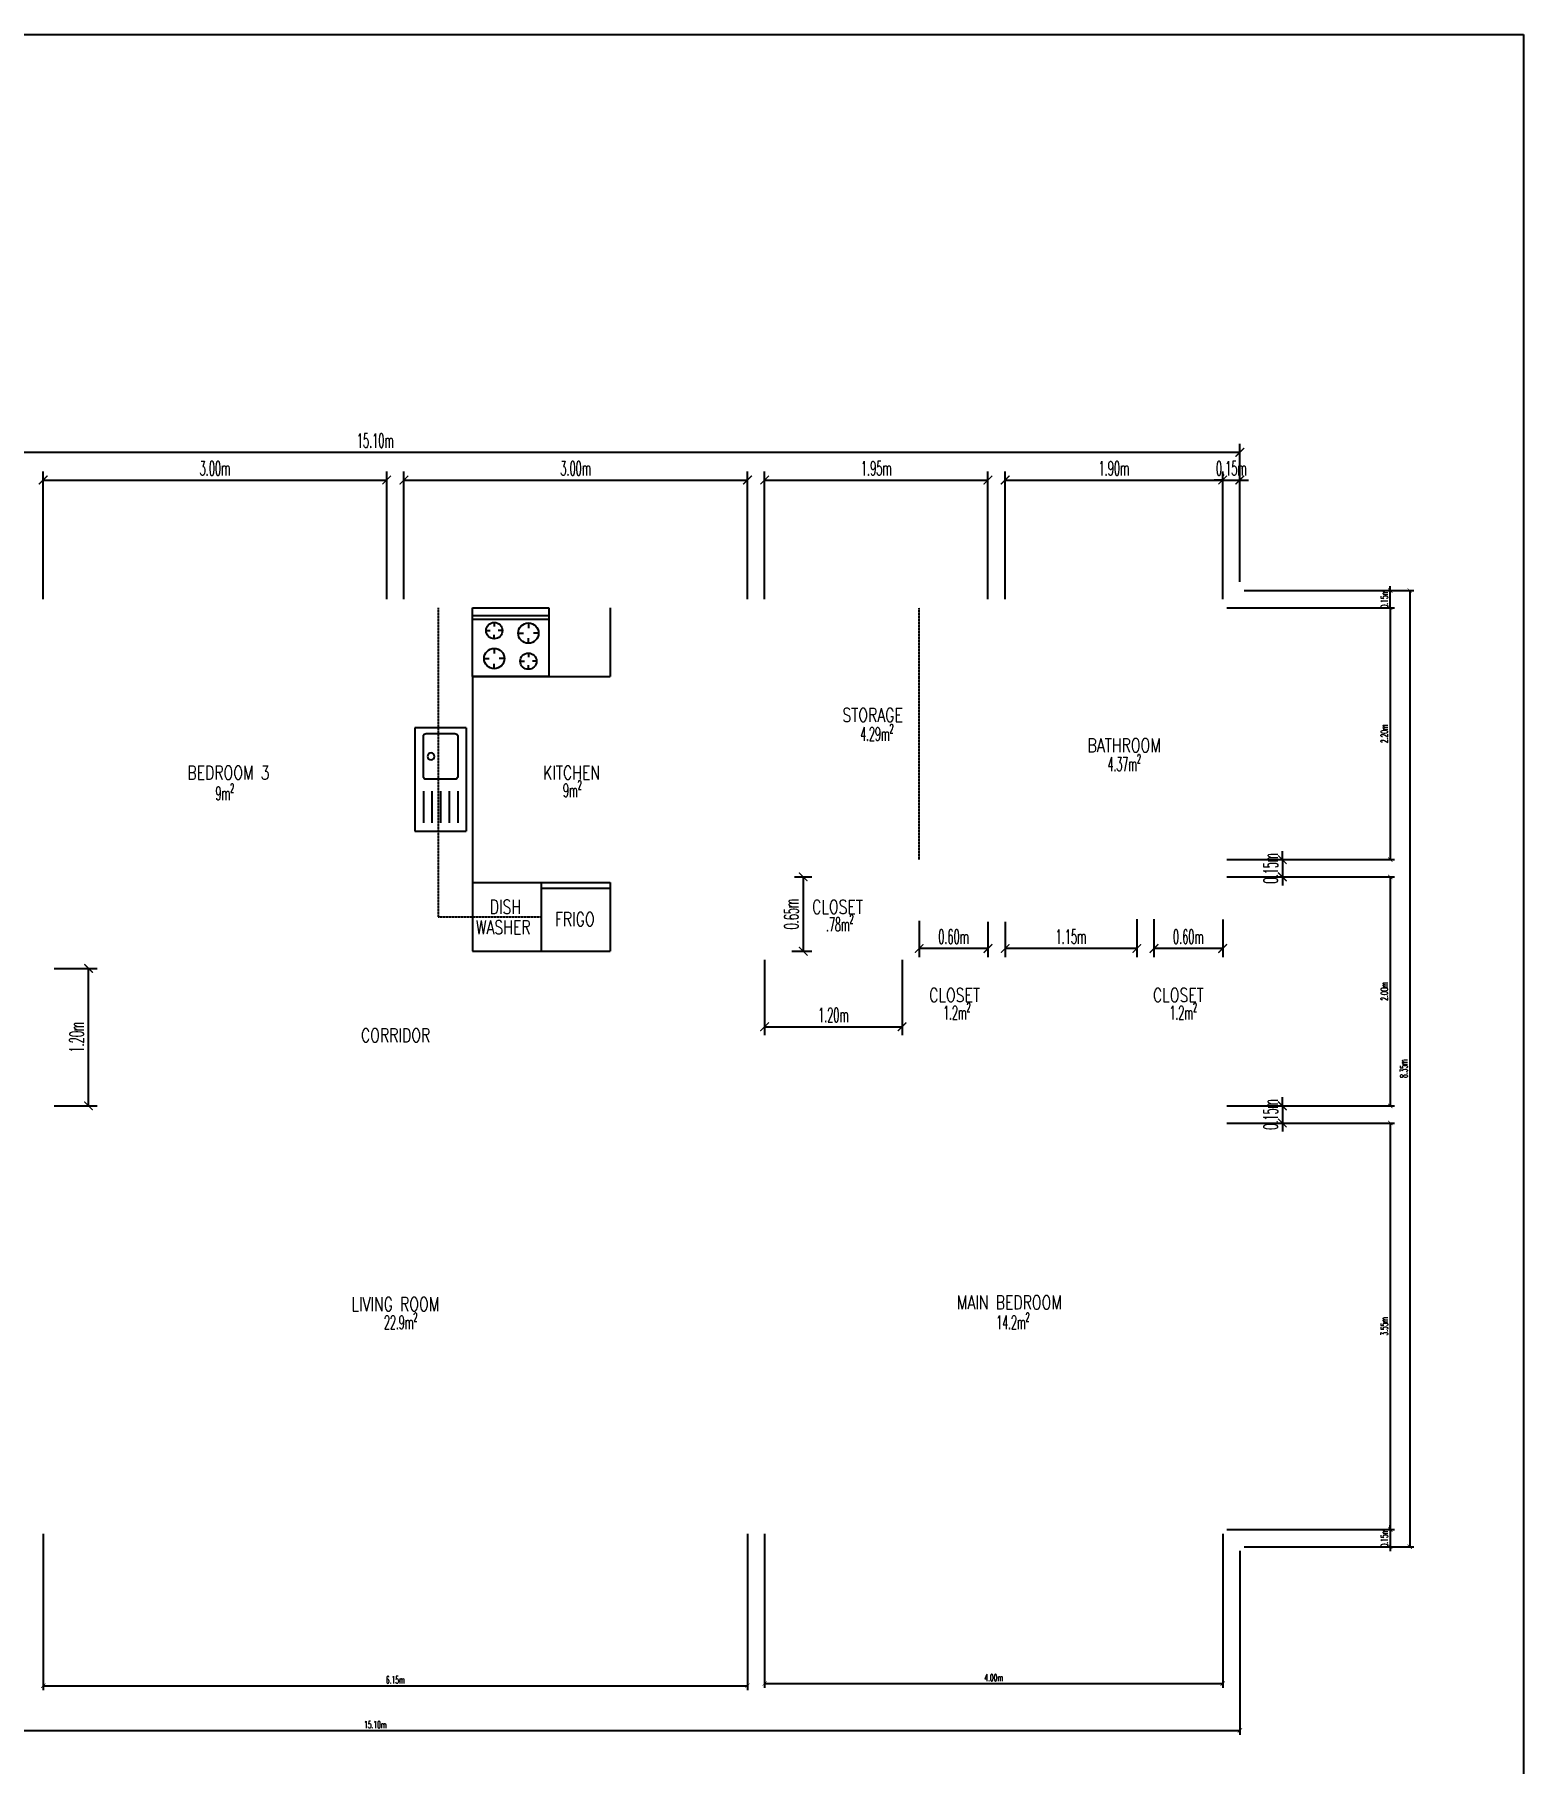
# Model space of a CAD drawing. Header units: metres. Extents: x 2200 to 70418, y 2356 to 27441.
# Drawn here: x 9199 to 22200, y 12325 to 27422 of the extents above; entities that cross this region are included whole.
import ezdxf

# ---------------------------------------------------------------- set-up
doc = ezdxf.new("R2010")
doc.units = ezdxf.units.M
doc.header["$LTSCALE"] = 0.5
doc.linetypes.add('HIDDEN2', pattern=[4.7625, 3.175, -1.5875])
doc.layers.get('Defpoints').update_dxf_attribs({"color": 140})
doc.layers.add('A-Appl', color=11, linetype='Continuous', lineweight=25)
doc.layers.add('G-Anno-Dims', color=151, linetype='Continuous', lineweight=25)
doc.layers.add('A-SKETCH', color=7, linetype='Continuous')
doc.styles.add('Annotative', font='romans.shx', dxfattribs={"width": 0.5})
doc.styles.add('Arch-Dim', font='romans.shx', dxfattribs={"width": 0.5})
doc.dimstyles.new('Annotative m', dxfattribs={"dimscale": 100, "dimtxt": 2.5, "dimasz": 1.5, "dimexe": 1.5, "dimexo": 1.5, "dimgap": 0.8, "dimtad": 1, "dimlfac": 0.001, "dimzin": 3, "dimdsep": 46, "dimtxsty": 'Arch-Dim', "dimblk": 'ARCHTICK', "dimcen": 2.5, "dimazin": 2, "dimtfac": 0.75, "dimtix": 1, "dimtmove": 2, "dimatfit": 3, "dimfxl": 1, "dimtolj": 1, "dimtzin": 0, "dimarcsym": 0})

# ---------------------------------------------------------------- blocks, each defined once
blk = doc.blocks.new('_ArchTick')
at = {"color": 0, "linetype": 'ByBlock', "const_width": 0.15}
blk.add_lwpolyline([(-0.5, -0.5), (0.5, 0.5)], dxfattribs=at)
blk = doc.blocks.new('*D9')
at = {"layer": 'Defpoints', "color": 0}
for p in [(18973.999511, 19771), (19573.999511, 19768), (18973.999511, 19441)]:
    blk.add_point(p, dxfattribs=at)
at = {"layer": 'G-Anno-Dims', "color": 0, "lineweight": -2}
for p, q in [((18973.999511, 19696), (18973.999511, 19366)), ((19573.999511, 19693), (19573.999511, 19366)), ((19573.999511, 19441), (18973.999511, 19441))]:
    blk.add_line(p, q, dxfattribs=at)
at = {"layer": 'G-Anno-Dims', "color": 0, "lineweight": -2, "xscale": 75, "yscale": 75, "zscale": 75, "rotation": 180}
blk.add_blockref('_ArchTick', (18973.999511, 19441), dxfattribs=at)
at = {"layer": 'G-Anno-Dims', "color": 0, "lineweight": -2, "xscale": 75, "yscale": 75, "zscale": 75}
blk.add_blockref('_ArchTick', (19573.999511, 19441), dxfattribs=at)
at = {"layer": 'G-Anno-Dims', "color": 0, "insert": (19273.999511, 19543.5), "char_height": 125, "attachment_point": 5, "style": 'Arch-Dim'}
blk.add_mtext('\\A1;0.60m', dxfattribs=at)
blk = doc.blocks.new('*D10')
at = {"layer": 'Defpoints', "color": 0}
for p in [(16923.999022, 19759), (17523.999022, 19749), (16923.999022, 19441)]:
    blk.add_point(p, dxfattribs=at)
at = {"layer": 'G-Anno-Dims', "color": 0, "lineweight": -2}
for p, q in [((16923.999022, 19684), (16923.999022, 19366)), ((17523.999022, 19674), (17523.999022, 19366)), ((17523.999022, 19441), (16923.999022, 19441))]:
    blk.add_line(p, q, dxfattribs=at)
at = {"layer": 'G-Anno-Dims', "color": 0, "lineweight": -2, "xscale": 75, "yscale": 75, "zscale": 75, "rotation": 180}
blk.add_blockref('_ArchTick', (16923.999022, 19441), dxfattribs=at)
at = {"layer": 'G-Anno-Dims', "color": 0, "lineweight": -2, "xscale": 75, "yscale": 75, "zscale": 75}
blk.add_blockref('_ArchTick', (17523.999022, 19441), dxfattribs=at)
at = {"layer": 'G-Anno-Dims', "color": 0, "insert": (17223.999022, 19543.5), "char_height": 125, "attachment_point": 5, "style": 'Arch-Dim'}
blk.add_mtext('\\A1;0.60m', dxfattribs=at)
blk = doc.blocks.new('*D11')
at = {"layer": 'Defpoints', "color": 0}
for p in [(17674, 19749), (18824, 19771), (17674, 19441)]:
    blk.add_point(p, dxfattribs=at)
at = {"layer": 'G-Anno-Dims', "color": 0, "lineweight": -2}
for p, q in [((17674, 19674), (17674, 19366)), ((18824, 19696), (18824, 19366)), ((18824, 19441), (17674, 19441))]:
    blk.add_line(p, q, dxfattribs=at)
at = {"layer": 'G-Anno-Dims', "color": 0, "lineweight": -2, "xscale": 75, "yscale": 75, "zscale": 75, "rotation": 180}
blk.add_blockref('_ArchTick', (17674, 19441), dxfattribs=at)
at = {"layer": 'G-Anno-Dims', "color": 0, "lineweight": -2, "xscale": 75, "yscale": 75, "zscale": 75}
blk.add_blockref('_ArchTick', (18824, 19441), dxfattribs=at)
at = {"layer": 'G-Anno-Dims', "color": 0, "insert": (18249, 19544), "char_height": 125, "attachment_point": 5, "style": 'Arch-Dim'}
blk.add_mtext('\\A1;1.15m', dxfattribs=at)
blk = doc.blocks.new('*D19')
at = {"layer": 'Defpoints', "color": 0}
for p in [(15760, 20067), (15736, 19417), (15911, 19417)]:
    blk.add_point(p, dxfattribs=at)
at = {"layer": 'G-Anno-Dims', "color": 0, "lineweight": -2}
for p, q in [((15835, 20067), (15986, 20067)), ((15911, 20067), (15911, 19417)), ((15811, 19417), (15986, 19417))]:
    blk.add_line(p, q, dxfattribs=at)
at = {"layer": 'G-Anno-Dims', "color": 0, "lineweight": -2, "xscale": 75, "yscale": 75, "zscale": 75}
for p, rotation in [((15911, 20067), 90), ((15911, 19417), 270)]:
    blk.add_blockref('_ArchTick', p, dxfattribs=dict(at, rotation=rotation))
at = {"layer": 'G-Anno-Dims', "color": 0, "insert": (15808, 19742), "char_height": 125, "attachment_point": 5, "rotation": 90, "style": 'Arch-Dim'}
blk.add_mtext('\\A1;0.65m', dxfattribs=at)
blk = doc.blocks.new('*D20')
at = {"layer": 'Defpoints', "color": 0}
for p in [(15574, 19417), (16774, 19417), (16774, 18758)]:
    blk.add_point(p, dxfattribs=at)
at = {"layer": 'G-Anno-Dims', "color": 0, "lineweight": -2}
for p, q in [((15574, 19342), (15574, 18683)), ((16774, 19342), (16774, 18683)), ((15574, 18758), (16774, 18758))]:
    blk.add_line(p, q, dxfattribs=at)
at = {"layer": 'G-Anno-Dims', "color": 0, "lineweight": -2, "xscale": 75, "yscale": 75, "zscale": 75, "rotation": 180}
blk.add_blockref('_ArchTick', (15574, 18758), dxfattribs=at)
at = {"layer": 'G-Anno-Dims', "color": 0, "lineweight": -2, "xscale": 75, "yscale": 75, "zscale": 75}
blk.add_blockref('_ArchTick', (16774, 18758), dxfattribs=at)
at = {"layer": 'G-Anno-Dims', "color": 0, "insert": (16174, 18860), "char_height": 125, "attachment_point": 5, "style": 'Arch-Dim'}
blk.add_mtext('\\A1;1.20m', dxfattribs=at)
blk = doc.blocks.new('*D21')
at = {"layer": 'Defpoints', "color": 0}
for p in [(9295, 19267), (9670, 19267), (9295, 18067)]:
    blk.add_point(p, dxfattribs=at)
at = {"layer": 'G-Anno-Dims', "color": 0, "lineweight": -2}
for p, q in [((9370, 19267), (9745, 19267)), ((9670, 18067), (9670, 19267)), ((9370, 18067), (9745, 18067))]:
    blk.add_line(p, q, dxfattribs=at)
at = {"layer": 'G-Anno-Dims', "color": 0, "lineweight": -2, "xscale": 75, "yscale": 75, "zscale": 75}
for p, rotation in [((9670, 19267), 90), ((9670, 18067), 270)]:
    blk.add_blockref('_ArchTick', p, dxfattribs=dict(at, rotation=rotation))
at = {"layer": 'G-Anno-Dims', "color": 0, "insert": (9567, 18667), "char_height": 125, "attachment_point": 5, "rotation": 90, "style": 'Arch-Dim'}
blk.add_mtext('\\A1;1.20m', dxfattribs=at)
blk = doc.blocks.new('*D22')
at = {"layer": 'Defpoints', "color": 0}
for p in [(19724, 23774), (4624, 22567), (19724, 22567)]:
    blk.add_point(p, dxfattribs=at)
at = {"layer": 'G-Anno-Dims', "color": 0, "lineweight": -2}
for p, q in [((4624, 22642), (4624, 23849)), ((4624, 23774), (19724, 23774)), ((19724, 22642), (19724, 23849))]:
    blk.add_line(p, q, dxfattribs=at)
at = {"layer": 'G-Anno-Dims', "color": 0, "lineweight": -2, "xscale": 75, "yscale": 75, "zscale": 75, "rotation": 180}
blk.add_blockref('_ArchTick', (4624, 23774), dxfattribs=at)
at = {"layer": 'G-Anno-Dims', "color": 0, "lineweight": -2, "xscale": 75, "yscale": 75, "zscale": 75}
blk.add_blockref('_ArchTick', (19724, 23774), dxfattribs=at)
at = {"layer": 'G-Anno-Dims', "color": 0, "insert": (12174, 23877), "char_height": 125, "attachment_point": 5, "style": 'Arch-Dim'}
blk.add_mtext('\\A1;15.10m', dxfattribs=at)
blk = doc.blocks.new('*D27')
at = {"layer": 'Defpoints', "color": 0}
for p in [(12273.999511, 23532), (9273.999511, 22417), (12273.999511, 22417)]:
    blk.add_point(p, dxfattribs=at)
at = {"layer": 'G-Anno-Dims', "color": 0, "lineweight": -2}
for p, q in [((9273.999511, 22492), (9273.999511, 23607)), ((12273.999511, 22492), (12273.999511, 23607)), ((9273.999511, 23532), (12273.999511, 23532))]:
    blk.add_line(p, q, dxfattribs=at)
at = {"layer": 'G-Anno-Dims', "color": 0, "lineweight": -2, "xscale": 75, "yscale": 75, "zscale": 75, "rotation": 180}
blk.add_blockref('_ArchTick', (9273.999511, 23532), dxfattribs=at)
at = {"layer": 'G-Anno-Dims', "color": 0, "lineweight": -2, "xscale": 75, "yscale": 75, "zscale": 75}
blk.add_blockref('_ArchTick', (12273.999511, 23532), dxfattribs=at)
at = {"layer": 'G-Anno-Dims', "color": 0, "insert": (10773.999511, 23634.5), "char_height": 125, "attachment_point": 5, "style": 'Arch-Dim'}
blk.add_mtext('\\A1;3.00m', dxfattribs=at)
blk = doc.blocks.new('*D28')
at = {"layer": 'Defpoints', "color": 0}
for p in [(15423.999511, 23532), (12423.999511, 22417), (15423.999511, 22417)]:
    blk.add_point(p, dxfattribs=at)
at = {"layer": 'G-Anno-Dims', "color": 0, "lineweight": -2}
for p, q in [((12423.999511, 22492), (12423.999511, 23607)), ((15423.999511, 22492), (15423.999511, 23607)), ((12423.999511, 23532), (15423.999511, 23532))]:
    blk.add_line(p, q, dxfattribs=at)
at = {"layer": 'G-Anno-Dims', "color": 0, "lineweight": -2, "xscale": 75, "yscale": 75, "zscale": 75, "rotation": 180}
blk.add_blockref('_ArchTick', (12423.999511, 23532), dxfattribs=at)
at = {"layer": 'G-Anno-Dims', "color": 0, "lineweight": -2, "xscale": 75, "yscale": 75, "zscale": 75}
blk.add_blockref('_ArchTick', (15423.999511, 23532), dxfattribs=at)
at = {"layer": 'G-Anno-Dims', "color": 0, "insert": (13923.999511, 23634.5), "char_height": 125, "attachment_point": 5, "style": 'Arch-Dim'}
blk.add_mtext('\\A1;3.00m', dxfattribs=at)
blk = doc.blocks.new('*D29')
at = {"layer": 'Defpoints', "color": 0}
for p in [(17524, 23532), (15574, 22417), (17524, 22417)]:
    blk.add_point(p, dxfattribs=at)
at = {"layer": 'G-Anno-Dims', "color": 0, "lineweight": -2}
for p, q in [((15574, 22492), (15574, 23607)), ((17524, 22492), (17524, 23607)), ((15574, 23532), (17524, 23532))]:
    blk.add_line(p, q, dxfattribs=at)
at = {"layer": 'G-Anno-Dims', "color": 0, "lineweight": -2, "xscale": 75, "yscale": 75, "zscale": 75, "rotation": 180}
blk.add_blockref('_ArchTick', (15574, 23532), dxfattribs=at)
at = {"layer": 'G-Anno-Dims', "color": 0, "lineweight": -2, "xscale": 75, "yscale": 75, "zscale": 75}
blk.add_blockref('_ArchTick', (17524, 23532), dxfattribs=at)
at = {"layer": 'G-Anno-Dims', "color": 0, "insert": (16549, 23635), "char_height": 125, "attachment_point": 5, "style": 'Arch-Dim'}
blk.add_mtext('\\A1;1.95m', dxfattribs=at)
blk = doc.blocks.new('*D30')
at = {"layer": 'Defpoints', "color": 0}
for p in [(19574, 23532), (17674, 22417), (19574, 22417)]:
    blk.add_point(p, dxfattribs=at)
at = {"layer": 'G-Anno-Dims', "color": 0, "lineweight": -2}
for p, q in [((17674, 22492), (17674, 23607)), ((19574, 22492), (19574, 23607)), ((17674, 23532), (19574, 23532))]:
    blk.add_line(p, q, dxfattribs=at)
at = {"layer": 'G-Anno-Dims', "color": 0, "lineweight": -2, "xscale": 75, "yscale": 75, "zscale": 75, "rotation": 180}
blk.add_blockref('_ArchTick', (17674, 23532), dxfattribs=at)
at = {"layer": 'G-Anno-Dims', "color": 0, "lineweight": -2, "xscale": 75, "yscale": 75, "zscale": 75}
blk.add_blockref('_ArchTick', (19574, 23532), dxfattribs=at)
at = {"layer": 'G-Anno-Dims', "color": 0, "insert": (18624, 23635), "char_height": 125, "attachment_point": 5, "style": 'Arch-Dim'}
blk.add_mtext('\\A1;1.90m', dxfattribs=at)
blk = doc.blocks.new('*D31')
at = {"layer": 'Defpoints', "color": 0}
for p in [(19723.999511, 23532), (19723.999511, 22567), (19573.999511, 22417)]:
    blk.add_point(p, dxfattribs=at)
at = {"layer": 'G-Anno-Dims', "color": 0, "lineweight": -2}
for p, q in [((19573.999511, 22492), (19573.999511, 23607)), ((19723.999511, 22642), (19723.999511, 23607)), ((19573.999511, 23532), (19498.999511, 23532)), ((19573.999511, 23532), (19723.999511, 23532)), ((19723.999511, 23532), (19798.999511, 23532))]:
    blk.add_line(p, q, dxfattribs=at)
at = {"layer": 'G-Anno-Dims', "color": 0, "lineweight": -2, "xscale": 75, "yscale": 75, "zscale": 75}
blk.add_blockref('_ArchTick', (19573.999511, 23532), dxfattribs=at)
at = {"layer": 'G-Anno-Dims', "color": 0, "lineweight": -2, "xscale": 75, "yscale": 75, "zscale": 75, "rotation": 180}
blk.add_blockref('_ArchTick', (19723.999511, 23532), dxfattribs=at)
at = {"layer": 'G-Anno-Dims', "color": 0, "insert": (19648.999511, 23634.5), "char_height": 125, "attachment_point": 5, "style": 'Arch-Dim'}
blk.add_mtext('\\A1;0.15m', dxfattribs=at)
blk = doc.blocks.new('*D39')
at = {"layer": 'Defpoints', "color": 0}
for p in [(4624, 14217), (19724, 14217), (19724, 12612)]:
    blk.add_point(p, dxfattribs=at)
at = {"layer": 'G-Anno-Dims', "color": 0, "lineweight": -2}
for p, q in [((4624, 14180), (4624, 12575)), ((19724, 14180), (19724, 12575)), ((4624, 12612), (19724, 12612))]:
    blk.add_line(p, q, dxfattribs=at)
at = {"layer": 'G-Anno-Dims', "color": 0, "lineweight": -2, "xscale": 37.5, "yscale": 37.5, "zscale": 37.5, "rotation": 180}
blk.add_blockref('_ArchTick', (4624, 12612), dxfattribs=at)
at = {"layer": 'G-Anno-Dims', "color": 0, "lineweight": -2, "xscale": 37.5, "yscale": 37.5, "zscale": 37.5}
blk.add_blockref('_ArchTick', (19724, 12612), dxfattribs=at)
at = {"layer": 'G-Anno-Dims', "color": 0, "insert": (12174, 12663), "char_height": 62.5, "attachment_point": 5, "style": 'Arch-Dim'}
blk.add_mtext('\\A1;15.10m', dxfattribs=at)
blk = doc.blocks.new('*D44')
at = {"layer": 'Defpoints', "color": 0}
for p in [(9273.999511, 14367), (15423.999511, 14367), (15423.999511, 13003)]:
    blk.add_point(p, dxfattribs=at)
at = {"layer": 'G-Anno-Dims', "color": 0, "lineweight": -2}
for p, q in [((9273.999511, 14329.5), (9273.999511, 12965.5)), ((15423.999511, 14329.5), (15423.999511, 12965.5)), ((9273.999511, 13003), (15423.999511, 13003))]:
    blk.add_line(p, q, dxfattribs=at)
at = {"layer": 'G-Anno-Dims', "color": 0, "lineweight": -2, "xscale": 37.5, "yscale": 37.5, "zscale": 37.5, "rotation": 180}
blk.add_blockref('_ArchTick', (9273.999511, 13003), dxfattribs=at)
at = {"layer": 'G-Anno-Dims', "color": 0, "lineweight": -2, "xscale": 37.5, "yscale": 37.5, "zscale": 37.5}
blk.add_blockref('_ArchTick', (15423.999511, 13003), dxfattribs=at)
at = {"layer": 'G-Anno-Dims', "color": 0, "insert": (12348.999511, 13054.25), "char_height": 62.5, "attachment_point": 5, "style": 'Arch-Dim'}
blk.add_mtext('\\A1;6.15m', dxfattribs=at)
blk = doc.blocks.new('*D45')
at = {"layer": 'Defpoints', "color": 0}
for p in [(15573.999511, 14367), (19573.999511, 14367), (19573.999511, 13021.75)]:
    blk.add_point(p, dxfattribs=at)
at = {"layer": 'G-Anno-Dims', "color": 0, "lineweight": -2}
for p, q in [((15573.999511, 14329.5), (15573.999511, 12984.25)), ((19573.999511, 14329.5), (19573.999511, 12984.25)), ((15573.999511, 13021.75), (19573.999511, 13021.75))]:
    blk.add_line(p, q, dxfattribs=at)
at = {"layer": 'G-Anno-Dims', "color": 0, "lineweight": -2, "xscale": 37.5, "yscale": 37.5, "zscale": 37.5, "rotation": 180}
blk.add_blockref('_ArchTick', (15573.999511, 13021.75), dxfattribs=at)
at = {"layer": 'G-Anno-Dims', "color": 0, "lineweight": -2, "xscale": 37.5, "yscale": 37.5, "zscale": 37.5}
blk.add_blockref('_ArchTick', (19573.999511, 13021.75), dxfattribs=at)
at = {"layer": 'G-Anno-Dims', "color": 0, "insert": (17573.999511, 13073), "char_height": 62.5, "attachment_point": 5, "style": 'Arch-Dim'}
blk.add_mtext('\\A1;4.00m', dxfattribs=at)
blk = doc.blocks.new('*D46')
at = {"layer": 'Defpoints', "color": 0}
for p in [(19723.999511, 22567), (19723.999511, 14217), (21207, 14217)]:
    blk.add_point(p, dxfattribs=at)
at = {"layer": 'G-Anno-Dims', "color": 0, "lineweight": -2}
for p, q in [((19761.499511, 22567), (21244.5, 22567)), ((21207, 22567), (21207, 14217)), ((19761.499511, 14217), (21244.5, 14217))]:
    blk.add_line(p, q, dxfattribs=at)
at = {"layer": 'G-Anno-Dims', "color": 0, "lineweight": -2, "xscale": 37.5, "yscale": 37.5, "zscale": 37.5}
for p, rotation in [((21207, 22567), 90), ((21207, 14217), 270)]:
    blk.add_blockref('_ArchTick', p, dxfattribs=dict(at, rotation=rotation))
at = {"layer": 'G-Anno-Dims', "color": 0, "insert": (21155.75, 18392), "char_height": 62.5, "attachment_point": 5, "rotation": 90, "style": 'Arch-Dim'}
blk.add_mtext('\\A1;8.35m', dxfattribs=at)
blk = doc.blocks.new('*D47')
at = {"layer": 'Defpoints', "color": 0}
for p in [(19723.999511, 22567), (21037, 22567), (19573.999511, 22417)]:
    blk.add_point(p, dxfattribs=at)
at = {"layer": 'G-Anno-Dims', "color": 0, "lineweight": -2}
for p, q in [((19761.499511, 22567), (21074.5, 22567)), ((21037, 22567), (21037, 22604.5)), ((21037, 22417), (21037, 22567)), ((19611.499511, 22417), (21074.5, 22417)), ((21037, 22417), (21037, 22379.5))]:
    blk.add_line(p, q, dxfattribs=at)
at = {"layer": 'G-Anno-Dims', "color": 0, "lineweight": -2, "xscale": 37.5, "yscale": 37.5, "zscale": 37.5}
for p, rotation in [((21037, 22567), 270), ((21037, 22417), 90)]:
    blk.add_blockref('_ArchTick', p, dxfattribs=dict(at, rotation=rotation))
at = {"layer": 'G-Anno-Dims', "color": 0, "insert": (20985.75, 22492), "char_height": 62.5, "attachment_point": 5, "rotation": 90, "style": 'Arch-Dim'}
blk.add_mtext('\\A1;0.15m', dxfattribs=at)
blk = doc.blocks.new('*D48')
at = {"layer": 'Defpoints', "color": 0}
for p in [(19574, 22417), (19574, 20217), (21037, 20217)]:
    blk.add_point(p, dxfattribs=at)
at = {"layer": 'G-Anno-Dims', "color": 0, "lineweight": -2}
for p, q in [((19611, 22417), (21074, 22417)), ((21037, 22417), (21037, 20217)), ((19611, 20217), (21074, 20217))]:
    blk.add_line(p, q, dxfattribs=at)
at = {"layer": 'G-Anno-Dims', "color": 0, "lineweight": -2, "xscale": 37.5, "yscale": 37.5, "zscale": 37.5}
for p, rotation in [((21037, 22417), 90), ((21037, 20217), 270)]:
    blk.add_blockref('_ArchTick', p, dxfattribs=dict(at, rotation=rotation))
at = {"layer": 'G-Anno-Dims', "color": 0, "insert": (20986, 21317), "char_height": 62.5, "attachment_point": 5, "rotation": 90, "style": 'Arch-Dim'}
blk.add_mtext('\\A1;2.20m', dxfattribs=at)
blk = doc.blocks.new('*D49')
at = {"layer": 'Defpoints', "color": 0}
for p in [(19573.999511, 20067.000489), (19573.999511, 18067.000489), (21037, 18067.000489)]:
    blk.add_point(p, dxfattribs=at)
at = {"layer": 'G-Anno-Dims', "color": 0, "lineweight": -2}
for p, q in [((19611.499511, 20067.000489), (21074.5, 20067.000489)), ((21037, 20067.000489), (21037, 18067.000489)), ((19611.499511, 18067.000489), (21074.5, 18067.000489))]:
    blk.add_line(p, q, dxfattribs=at)
at = {"layer": 'G-Anno-Dims', "color": 0, "lineweight": -2, "xscale": 37.5, "yscale": 37.5, "zscale": 37.5}
for p, rotation in [((21037, 20067.000489), 90), ((21037, 18067.000489), 270)]:
    blk.add_blockref('_ArchTick', p, dxfattribs=dict(at, rotation=rotation))
at = {"layer": 'G-Anno-Dims', "color": 0, "insert": (20985.75, 19067.000489), "char_height": 62.5, "attachment_point": 5, "rotation": 90, "style": 'Arch-Dim'}
blk.add_mtext('\\A1;2.00m', dxfattribs=at)
blk = doc.blocks.new('*D50')
at = {"layer": 'Defpoints', "color": 0}
for p in [(19574, 17917), (19574, 14367), (21037, 14367)]:
    blk.add_point(p, dxfattribs=at)
at = {"layer": 'G-Anno-Dims', "color": 0, "lineweight": -2}
for p, q in [((19611, 17917), (21074, 17917)), ((21037, 17917), (21037, 14367)), ((19611, 14367), (21074, 14367))]:
    blk.add_line(p, q, dxfattribs=at)
at = {"layer": 'G-Anno-Dims', "color": 0, "lineweight": -2, "xscale": 37.5, "yscale": 37.5, "zscale": 37.5}
for p, rotation in [((21037, 17917), 90), ((21037, 14367), 270)]:
    blk.add_blockref('_ArchTick', p, dxfattribs=dict(at, rotation=rotation))
at = {"layer": 'G-Anno-Dims', "color": 0, "insert": (20986, 16142), "char_height": 62.5, "attachment_point": 5, "rotation": 90, "style": 'Arch-Dim'}
blk.add_mtext('\\A1;3.55m', dxfattribs=at)
blk = doc.blocks.new('*D51')
at = {"layer": 'Defpoints', "color": 0}
for p in [(19573.999511, 14367), (19723.999511, 14217), (21037, 14217)]:
    blk.add_point(p, dxfattribs=at)
at = {"layer": 'G-Anno-Dims', "color": 0, "lineweight": -2}
for p, q in [((19611.499511, 14367), (21074.5, 14367)), ((21037, 14367), (21037, 14404.5)), ((21037, 14367), (21037, 14217)), ((19761.499511, 14217), (21074.5, 14217)), ((21037, 14217), (21037, 14179.5))]:
    blk.add_line(p, q, dxfattribs=at)
at = {"layer": 'G-Anno-Dims', "color": 0, "lineweight": -2, "xscale": 37.5, "yscale": 37.5, "zscale": 37.5}
for p, rotation in [((21037, 14367), 270), ((21037, 14217), 90)]:
    blk.add_blockref('_ArchTick', p, dxfattribs=dict(at, rotation=rotation))
at = {"layer": 'G-Anno-Dims', "color": 0, "insert": (20985.75, 14292), "char_height": 62.5, "attachment_point": 5, "rotation": 90, "style": 'Arch-Dim'}
blk.add_mtext('\\A1;0.15m', dxfattribs=at)
blk = doc.blocks.new('*D95')
at = {"layer": 'Defpoints', "color": 0}
for p in [(19573.999511, 20217.000489), (19573.999511, 20067.000489), (20095, 20067.000489)]:
    blk.add_point(p, dxfattribs=at)
at = {"layer": 'G-Anno-Dims', "color": 0, "lineweight": -2}
for p, q in [((20095, 20217.000489), (20095, 20292.000489)), ((19648.999511, 20217.000489), (20170, 20217.000489)), ((20095, 20217.000489), (20095, 20067.000489)), ((19648.999511, 20067.000489), (20170, 20067.000489)), ((20095, 20067.000489), (20095, 19992.000489))]:
    blk.add_line(p, q, dxfattribs=at)
at = {"layer": 'G-Anno-Dims', "color": 0, "lineweight": -2, "xscale": 75, "yscale": 75, "zscale": 75}
for p, rotation in [((20095, 20217.000489), 270), ((20095, 20067.000489), 90)]:
    blk.add_blockref('_ArchTick', p, dxfattribs=dict(at, rotation=rotation))
at = {"layer": 'G-Anno-Dims', "color": 0, "insert": (19992.5, 20142.000489), "char_height": 125, "attachment_point": 5, "rotation": 90, "style": 'Arch-Dim'}
blk.add_mtext('\\A1;0.15m', dxfattribs=at)
blk = doc.blocks.new('*D96')
at = {"layer": 'Defpoints', "color": 0}
for p in [(19573.999511, 18067.000489), (19573.999511, 17917.000489), (20095, 17917.000489)]:
    blk.add_point(p, dxfattribs=at)
at = {"layer": 'G-Anno-Dims', "color": 0, "lineweight": -2}
for p, q in [((20095, 18067.000489), (20095, 18142.000489)), ((19648.999511, 18067.000489), (20170, 18067.000489)), ((20095, 18067.000489), (20095, 17917.000489)), ((19648.999511, 17917.000489), (20170, 17917.000489)), ((20095, 17917.000489), (20095, 17842.000489))]:
    blk.add_line(p, q, dxfattribs=at)
at = {"layer": 'G-Anno-Dims', "color": 0, "lineweight": -2, "xscale": 75, "yscale": 75, "zscale": 75}
for p, rotation in [((20095, 18067.000489), 270), ((20095, 17917.000489), 90)]:
    blk.add_blockref('_ArchTick', p, dxfattribs=dict(at, rotation=rotation))
at = {"layer": 'G-Anno-Dims', "color": 0, "insert": (19992.5, 17992.000489), "char_height": 125, "attachment_point": 5, "rotation": 90, "style": 'Arch-Dim'}
blk.add_mtext('\\A1;0.15m', dxfattribs=at)
blk = doc.blocks.new('COOKER_1')
for p, q in [((0, 665), (600, 665)), ((0, 0), (0, 665)), ((67, 0), (67, 665)), ((100, 0), (100, 665)), ((600, 665), (600, 0)), ((133, 487), (178, 487)), ((222, 576), (222, 532)), ((311, 487), (267, 487)), ((396, 487), (431, 487)), ((467, 558), (467, 523)), ((538, 487), (502, 487)), ((222, 398), (222, 443)), ((467, 416), (467, 452)), ((129, 189), (164, 189)), ((200, 260), (200, 224)), ((200, 118), (200, 153)), ((271, 189), (236, 189)), ((356, 189), (400, 189)), ((444, 278), (444, 233)), ((533, 189), (489, 189)), ((600, 0), (0, 0)), ((444, 100), (444, 144))]:
    blk.add_line(p, q)
for centre, radius in [((222, 487), 88.9), ((467, 487), 71.1), ((200, 189), 71.1), ((444, 189), 88.9)]:
    blk.add_circle(centre, radius)
blk = doc.blocks.new('SINK3')
for p, q in [((-452, 0), (452, 0)), ((-452, -450), (-452, 0)), ((-402, -100), (-402, -350)), ((-27, -75), (-377, -75)), ((-2, -350), (-2, -100)), ((103, -75), (379, -75)), ((103, -150), (379, -150)), ((452, 0), (452, -450)), ((103, -225), (379, -225)), ((103, -300), (379, -300)), ((-452, -450), (452, -450)), ((-377, -375), (-27, -375)), ((103, -375), (379, -375))]:
    blk.add_line(p, q)
blk.add_circle((-202, -142), 30)
for centre, start, end in [((-377, -100), 90, 180), ((-27, -100), 0, 90), ((-377, -350), 180, 270), ((-27, -350), 270, 0)]:
    blk.add_arc(centre, 25, start, end)
blk = doc.blocks.new('FRIGO')
at = {"layer": 'A-Appl'}
for p, q in [((0, 600), (0, 0)), ((0, 600), (600, 600)), ((0, 550), (600, 550)), ((600, 600), (600, 0)), ((0, 0), (600, 0))]:
    blk.add_line(p, q, dxfattribs=at)
at = {"layer": 'A-Appl', "style": 'Annotative', "width": 0.75}
blk.add_text('FRIGO', height=120, dxfattribs=at).set_placement((119, 220))

msp = doc.modelspace()

# ---------------------------------------------------------------- linework, layer by layer
at = {"layer": 'A-Appl', "linetype": 'HIDDEN2'}
for p, q in [((12724, 22417), (12724, 19717)), ((16923.999, 20217), (16923.999, 22417)), ((12724, 19717), (13624, 19717))]:
    msp.add_line(p, q, dxfattribs=at)
at = {"layer": 'A-Appl'}
for p, q in [((14224, 22417), (14224, 21817)), ((13024, 21817), (13024, 20017)), ((13024, 21817), (14224, 21817)), ((13024, 20017), (13624, 20017)), ((13024, 20017), (13024, 19417)), ((13024, 20017), (13624, 20017)), ((13024, 19417), (13624, 19417))]:
    msp.add_line(p, q, dxfattribs=at)
at = {"layer": 'A-SKETCH'}
for p, q in [((2200, 27422), (22200, 27422)), ((22200, 27422), (22200, 2422))]:
    msp.add_line(p, q, dxfattribs=at)

# ---------------------------------------------------------------- block references
at = {"layer": 'A-Appl', "rotation": 270}
msp.add_blockref('COOKER_1', (13024, 22417), dxfattribs=at)
at = {"layer": 'A-Appl', "xscale": -1, "rotation": 89.99999999999912}
msp.add_blockref('SINK3', (12519.051, 20917), dxfattribs=at)
at = {"layer": 'A-Appl'}
msp.add_blockref('FRIGO', (13624, 19417), dxfattribs=at)

# ---------------------------------------------------------------- texts
at = {"style": 'Annotative', "width": 0.75}
for s, p in [('STORAGE', (16253, 21420)), ('BATHROOM', (18393.944, 21156.004)), ('BEDROOM 3', (10533, 20916)), ('KITCHEN', (13639, 20916)), ('CLOSET', (15989, 19744.505)), ('CLOSET', (17011, 18974)), ('CLOSET', (18965, 18974)), ('CORRIDOR', (12049, 18623)), ('LIVING ROOM', (11966, 16275)), ('MAIN BEDROOM', (17252, 16290))]:
    msp.add_text(s, height=120, dxfattribs=at).set_placement(p)
at = {"char_height": 120, "attachment_point": 1, "style": 'Arch-Dim'}
for s, insert in [('4.29m{\\H1.0833x;²}', (16409, 21384.495)), ('4.37m{\\H1.0833x;²}', (18568.944, 21120.499)), ('9m{\\H1.0833x;²}', (10779, 20865.495)), ('9m{\\H1.0833x;²}', (13814, 20892)), ('.78m{\\H1.0833x;²}', (16111, 19721)), ('1.2m{\\H1.0833x;²}', (17133, 18950.495)), ('1.2m{\\H1.0833x;²}', (19110, 18950.495)), ('22.9m{\\H1.0833x;²}', (12251, 16245.495)), ('14.2m{\\H1.0833x;²}', (17597, 16245.495))]:
    msp.add_mtext_dynamic_manual_height_columns(s, width=234, gutter_width=1, heights=[0], dxfattribs=dict(at, insert=insert))
at = {"layer": 'A-Appl', "style": 'Annotative', "width": 0.75}
for s, p in [('DISH', (13173, 19745)), ('WASHER', (13052, 19566))]:
    msp.add_text(s, height=120, dxfattribs=at).set_placement(p)

# ---------------------------------------------------------------- dimensions: what is measured, and where the dimension line sits
at = {"layer": 'G-Anno-Dims'}
for base, p1, p2, picture, middle in [((19724, 23774), (4624, 22567), (19724, 22567), '*D22', (12174, 23876.5)), ((12274, 23532), (9274, 22417), (12274, 22417), '*D27', (10774, 23634.5)), ((15424, 23532), (12424, 22417), (15424, 22417), '*D28', (13924, 23634.5)), ((17523.999, 23532), (15574, 22417), (17523.999, 22417), '*D29', (16548.999, 23634.5)), ((19574, 23532), (17673.999, 22417), (19574, 22417), '*D30', (18623.999, 23634.5)), ((19724, 23532), (19574, 22417), (19724, 22567), '*D31', (19649, 23634.5)), ((16923.999, 19441), (17523.999, 19749), (16923.999, 19759), '*D10', (17223.999, 19543.5)), ((17673.999, 19441), (18824, 19771), (17673.999, 19749), '*D11', (18248.999, 19543.5)), ((18974, 19441), (19574, 19768), (18974, 19771), '*D9', (19274, 19543.5)), ((16773.999, 18758), (15574, 19417), (16773.999, 19417), '*D20', (16173.999, 18860.5)), ((15424, 13003), (9274, 14367), (15424, 14367), '*D44', (12349, 13054.25)), ((19574, 13021.75), (15574, 14367), (19574, 14367), '*D45', (17574, 13073)), ((19724, 12612), (4624, 14217), (19724, 14217), '*D39', (12174, 12663.25))]:
    dim = msp.add_linear_dim(base=base, p1=p1, p2=p2, dimstyle='Annotative m', override={"dimpost": 'm'}, dxfattribs=at)
    dim.commit()
    dim.dimension.update_dxf_attribs({"geometry": picture, "text_midpoint": middle})
for base, p1, p2, picture, middle in [((21037, 22567), (19574, 22417), (19724, 22567), '*D47', (20985.75, 22492)), ((21207, 14217), (19724, 22567), (19724, 14217), '*D46', (21155.75, 18392)), ((21037, 20217), (19574, 22417), (19574, 20217), '*D48', (20985.75, 21317)), ((20095, 20067), (19574, 20217), (19574, 20067), '*D95', (19992.5, 20142)), ((15911, 19417), (15760, 20067), (15736, 19417), '*D19', (15808.5, 19742)), ((21037, 18067), (19574, 20067), (19574, 18067), '*D49', (20985.75, 19067)), ((9670, 19267), (9295, 18067), (9295, 19267), '*D21', (9567.5, 18667)), ((20095, 17917), (19574, 18067), (19574, 17917), '*D96', (19992.5, 17992)), ((21037, 14367), (19574, 17917), (19574, 14367), '*D50', (20985.75, 16142)), ((21037, 14217), (19574, 14367), (19724, 14217), '*D51', (20985.75, 14292))]:
    dim = msp.add_linear_dim(base=base, p1=p1, p2=p2, angle=90, dimstyle='Annotative m', override={"dimpost": 'm'}, dxfattribs=at)
    dim.commit()
    dim.dimension.update_dxf_attribs({"geometry": picture, "text_midpoint": middle})

doc.saveas('drawing.dxf')
